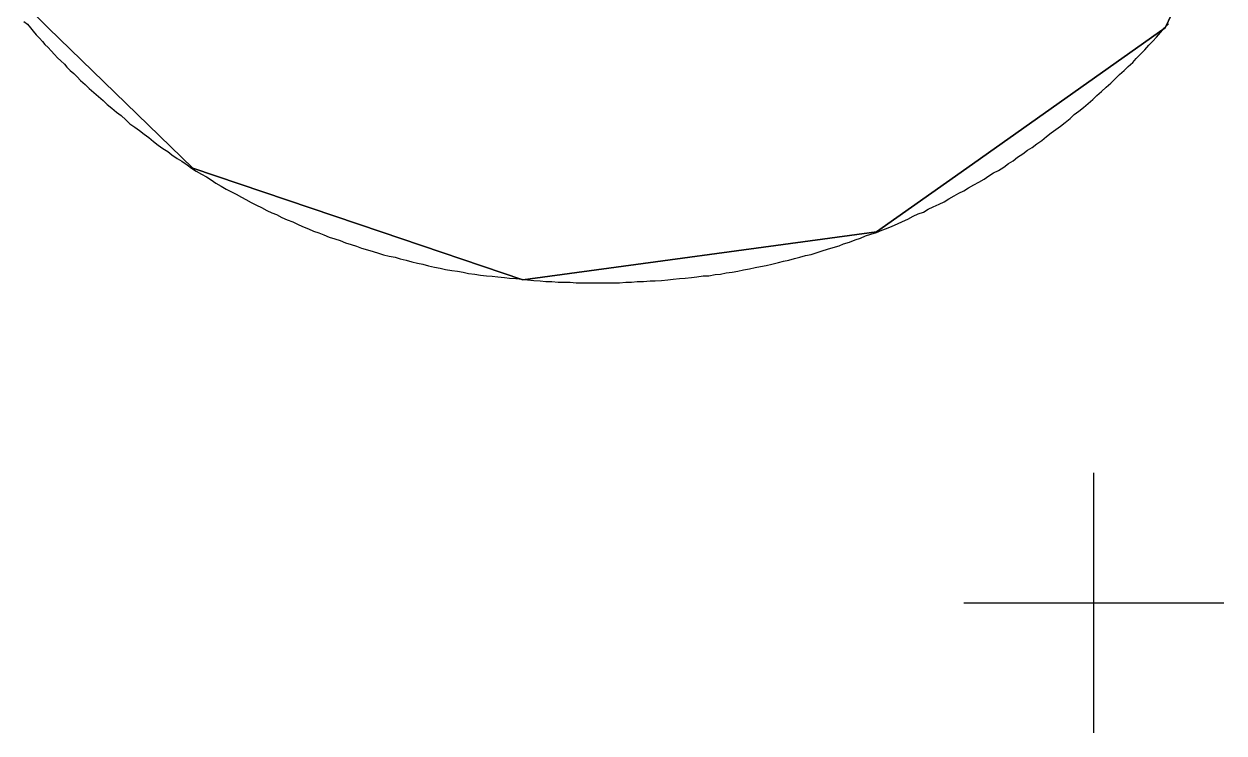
# Model space of a CAD drawing. Extents: x -69.4 to 29.6, y -21.9 to 37.7.
# Drawn here: x -52.532 to -50.456, y 21.918 to 23.145 of the extents above; entities that cross this region are included whole.
import ezdxf

# ---------------------------------------------------------------- set-up
doc = ezdxf.new("R2010")
doc.units = 0
doc.layers.add('gg1', color=1, linetype='CONTINUOUS')
doc.layers.add('gto', color=5, linetype='CONTINUOUS')

msp = doc.modelspace()

# ---------------------------------------------------------------- linework, layer by layer
at = {"layer": 'gg1', "color": 1}
for points in [[(-50.681101, 21.918044), (-50.681101, 22.368045)], [(-50.906102, 22.143044), (-50.456101, 22.143044)]]:
    msp.add_lwpolyline(points, dxfattribs=at)
at = {"layer": 'gto', "color": 5}
for points in [[(-52.532105, 23.149046), (-52.526105, 23.144046)], [(-50.547101, 23.161046), (-50.558101, 23.138046), (-50.901102, 22.895046), (-51.057102, 22.785046), (-51.669103, 22.702045), (-51.914104, 22.785046), (-52.240104, 22.895046), (-52.490105, 23.138046), (-52.513105, 23.161046)], [(-52.513105, 23.161046), (-52.490105, 23.138046)], [(-50.558101, 23.138046), (-50.547101, 23.161046)], [(-52.526105, 23.144046), (-52.521105, 23.138046)], [(-52.521105, 23.138046), (-52.516105, 23.132046)], [(-52.516105, 23.132046), (-52.511105, 23.126046)], [(-52.490105, 23.138046), (-52.240104, 22.895046)], [(-50.901102, 22.895046), (-50.558101, 23.138046)], [(-50.573101, 23.122046), (-50.566101, 23.130046)], [(-50.566101, 23.130046), (-50.559101, 23.138046)], [(-50.559101, 23.138046), (-50.552101, 23.145046)], [(-52.511105, 23.126046), (-52.505105, 23.120046)], [(-52.505105, 23.120046), (-52.500105, 23.114046)], [(-52.500105, 23.114046), (-52.496105, 23.109046)], [(-52.496105, 23.109046), (-52.490105, 23.104046)], [(-50.593101, 23.100046), (-50.586101, 23.108046)], [(-50.586101, 23.108046), (-50.579101, 23.115046)], [(-50.579101, 23.115046), (-50.573101, 23.122046)], [(-52.490105, 23.104046), (-52.485105, 23.098046)], [(-52.485105, 23.098046), (-52.479105, 23.092046)], [(-52.479105, 23.092046), (-52.474105, 23.086046)], [(-52.474105, 23.086046), (-52.468105, 23.081046)], [(-50.608101, 23.085046), (-50.600101, 23.093046)], [(-50.600101, 23.093046), (-50.593101, 23.100046)], [(-52.468105, 23.081046), (-52.462105, 23.075046)], [(-52.462105, 23.075046), (-52.458105, 23.070046)], [(-52.458105, 23.070046), (-52.452105, 23.064046)], [(-50.629101, 23.064046), (-50.622101, 23.071046)], [(-50.622101, 23.071046), (-50.614101, 23.078046)], [(-50.614101, 23.078046), (-50.608101, 23.085046)], [(-52.452105, 23.064046), (-52.446105, 23.059046)], [(-52.446105, 23.059046), (-52.440105, 23.053046)], [(-52.440105, 23.053046), (-52.434105, 23.047046)], [(-52.434105, 23.047046), (-52.426105, 23.040046)], [(-50.652101, 23.042046), (-50.645101, 23.049046)], [(-50.645101, 23.049046), (-50.637101, 23.057046)], [(-50.637101, 23.057046), (-50.629101, 23.064046)], [(-52.426105, 23.040046), (-52.419105, 23.033046)], [(-52.419105, 23.033046), (-52.411105, 23.026046)], [(-52.411105, 23.026046), (-52.403105, 23.019046)], [(-50.676101, 23.021046), (-50.668101, 23.028046)], [(-50.668101, 23.028046), (-50.660101, 23.035046)], [(-50.660101, 23.035046), (-50.652101, 23.042046)], [(-52.403105, 23.019046), (-52.395105, 23.012046)], [(-52.395105, 23.012046), (-52.388105, 23.005046)], [(-52.388105, 23.005046), (-52.380105, 22.999046)], [(-50.699101, 23.000046), (-50.691101, 23.007046)], [(-50.691101, 23.007046), (-50.683101, 23.014046)], [(-50.683101, 23.014046), (-50.676101, 23.021046)], [(-52.380105, 22.999046), (-52.372105, 22.992046)], [(-52.372105, 22.992046), (-52.364105, 22.986046)], [(-52.364105, 22.986046), (-52.356105, 22.979046)], [(-50.722101, 22.981046), (-50.715101, 22.988046)], [(-50.715101, 22.988046), (-50.707101, 22.994046)], [(-50.707101, 22.994046), (-50.699101, 23.000046)], [(-52.356105, 22.979046), (-52.349105, 22.972046)], [(-52.349105, 22.972046), (-52.340105, 22.966046)], [(-52.340105, 22.966046), (-52.332105, 22.960046)], [(-50.755102, 22.956046), (-50.747101, 22.962046)], [(-50.747101, 22.962046), (-50.739101, 22.968046)], [(-50.739101, 22.968046), (-50.731101, 22.974046)], [(-50.731101, 22.974046), (-50.722101, 22.981046)], [(-52.332105, 22.960046), (-52.324105, 22.954046)], [(-52.324105, 22.954046), (-52.316105, 22.948046)], [(-52.316105, 22.948046), (-52.308105, 22.941046)], [(-52.308105, 22.941046), (-52.300105, 22.935046)], [(-50.780102, 22.937046), (-50.771102, 22.943046)], [(-50.771102, 22.943046), (-50.763102, 22.950046)], [(-50.763102, 22.950046), (-50.755102, 22.956046)], [(-52.300105, 22.935046), (-52.292105, 22.929046)], [(-52.292105, 22.929046), (-52.283105, 22.924046)], [(-52.283105, 22.924046), (-52.276105, 22.918046)], [(-50.813102, 22.914046), (-50.804102, 22.920046)], [(-50.804102, 22.920046), (-50.796102, 22.926046)], [(-50.796102, 22.926046), (-50.788102, 22.931046)], [(-50.788102, 22.931046), (-50.780102, 22.937046)], [(-52.276105, 22.918046), (-52.267105, 22.912046)], [(-52.267105, 22.912046), (-52.259105, 22.907046)], [(-52.259105, 22.907046), (-52.250105, 22.901046)], [(-52.250105, 22.901046), (-52.242104, 22.895046)], [(-50.837102, 22.897046), (-50.829102, 22.903046)], [(-50.829102, 22.903046), (-50.821102, 22.908046)], [(-50.821102, 22.908046), (-50.813102, 22.914046)], [(-52.242104, 22.895046), (-52.234104, 22.890046)], [(-52.240104, 22.895046), (-51.914104, 22.785046), (-51.669103, 22.702045), (-51.057102, 22.785046)], [(-52.234104, 22.890046), (-52.225104, 22.885046)], [(-52.225104, 22.885046), (-52.216104, 22.880046)], [(-52.216104, 22.880046), (-52.208104, 22.875046)], [(-51.057102, 22.785046), (-50.901102, 22.895046)], [(-50.871102, 22.876046), (-50.863102, 22.882046)], [(-50.863102, 22.882046), (-50.855102, 22.887046)], [(-50.855102, 22.887046), (-50.846102, 22.891046)], [(-50.846102, 22.891046), (-50.837102, 22.897046)], [(-52.208104, 22.875046), (-52.200104, 22.869046)], [(-52.200104, 22.869046), (-52.191104, 22.864046)], [(-52.191104, 22.864046), (-52.182104, 22.859046)], [(-52.182104, 22.859046), (-52.173104, 22.854046)], [(-50.906102, 22.856046), (-50.898102, 22.861046)], [(-50.898102, 22.861046), (-50.889102, 22.866046)], [(-50.889102, 22.866046), (-50.880102, 22.871046)], [(-50.880102, 22.871046), (-50.871102, 22.876046)], [(-52.173104, 22.854046), (-52.165104, 22.850046)], [(-52.165104, 22.850046), (-52.156104, 22.845046)], [(-52.156104, 22.845046), (-52.148104, 22.841046)], [(-52.148104, 22.841046), (-52.139104, 22.836046)], [(-52.139104, 22.836046), (-52.130104, 22.831046)], [(-50.949102, 22.833046), (-50.940102, 22.837046)], [(-50.940102, 22.837046), (-50.932102, 22.842046)], [(-50.932102, 22.842046), (-50.923102, 22.847046)], [(-50.923102, 22.847046), (-50.915102, 22.852046)], [(-50.915102, 22.852046), (-50.906102, 22.856046)], [(-52.130104, 22.831046), (-52.121104, 22.827046)], [(-52.121104, 22.827046), (-52.112104, 22.822046)], [(-52.112104, 22.822046), (-52.103104, 22.818046)], [(-52.103104, 22.818046), (-52.095104, 22.815046)], [(-50.994102, 22.812046), (-50.985102, 22.816046)], [(-50.985102, 22.816046), (-50.976102, 22.819046)], [(-50.976102, 22.819046), (-50.968102, 22.824046)], [(-50.968102, 22.824046), (-50.959102, 22.828046)], [(-50.959102, 22.828046), (-50.949102, 22.833046)], [(-52.095104, 22.815046), (-52.086104, 22.810046)], [(-52.086104, 22.810046), (-52.077104, 22.806046)], [(-52.077104, 22.806046), (-52.067104, 22.802046)], [(-52.067104, 22.802046), (-52.059104, 22.798046)], [(-52.059104, 22.798046), (-52.050104, 22.794046)], [(-51.040102, 22.791046), (-51.030102, 22.795046)], [(-51.030102, 22.795046), (-51.021102, 22.799046)], [(-51.021102, 22.799046), (-51.012102, 22.803046)], [(-51.012102, 22.803046), (-51.003102, 22.807046)], [(-51.003102, 22.807046), (-50.994102, 22.812046)], [(-52.050104, 22.794046), (-52.040104, 22.790046)], [(-52.040104, 22.790046), (-52.031104, 22.786046)], [(-52.031104, 22.786046), (-52.022104, 22.783046)], [(-52.022104, 22.783046), (-52.013104, 22.780046)], [(-52.013104, 22.780046), (-52.004104, 22.776046)], [(-52.004104, 22.776046), (-51.994104, 22.773046)], [(-51.094102, 22.771046), (-51.085102, 22.774046)], [(-51.085102, 22.774046), (-51.076102, 22.778046)], [(-51.076102, 22.778046), (-51.067102, 22.781046)], [(-51.067102, 22.781046), (-51.057102, 22.784046)], [(-51.057102, 22.784046), (-51.048102, 22.788046)], [(-51.048102, 22.788046), (-51.040102, 22.791046)], [(-51.994104, 22.773046), (-51.985104, 22.770046)], [(-51.985104, 22.770046), (-51.976104, 22.766046)], [(-51.976104, 22.766046), (-51.966104, 22.763046)], [(-51.966104, 22.763046), (-51.957104, 22.760046)], [(-51.957104, 22.760046), (-51.948104, 22.757046)], [(-51.948104, 22.757046), (-51.938104, 22.754046)], [(-51.938104, 22.754046), (-51.928104, 22.751046)], [(-51.151102, 22.752046), (-51.142102, 22.755046)], [(-51.142102, 22.755046), (-51.132102, 22.758046)], [(-51.132102, 22.758046), (-51.122102, 22.761046)], [(-51.122102, 22.761046), (-51.114102, 22.764046)], [(-51.114102, 22.764046), (-51.104102, 22.767046)], [(-51.104102, 22.767046), (-51.094102, 22.771046)], [(-51.928104, 22.751046), (-51.919104, 22.748045)], [(-51.919104, 22.748045), (-51.910104, 22.745045)], [(-51.910104, 22.745045), (-51.900104, 22.743045)], [(-51.900104, 22.743045), (-51.890104, 22.741045)], [(-51.890104, 22.741045), (-51.881104, 22.738045)], [(-51.881104, 22.738045), (-51.871104, 22.736045)], [(-51.871104, 22.736045), (-51.861104, 22.733045)], [(-51.861104, 22.733045), (-51.851104, 22.731045)], [(-51.227102, 22.732045), (-51.218102, 22.734045)], [(-51.218102, 22.734045), (-51.209102, 22.736045)], [(-51.209102, 22.736045), (-51.199102, 22.739045)], [(-51.199102, 22.739045), (-51.190102, 22.741045)], [(-51.190102, 22.741045), (-51.180102, 22.744045)], [(-51.180102, 22.744045), (-51.170102, 22.746045)], [(-51.170102, 22.746045), (-51.160102, 22.749045)], [(-51.160102, 22.749045), (-51.151102, 22.752046)], [(-51.851104, 22.731045), (-51.842104, 22.729045)], [(-51.842104, 22.729045), (-51.832104, 22.726045)], [(-51.832104, 22.726045), (-51.822104, 22.724045)], [(-51.822104, 22.724045), (-51.812104, 22.722045)], [(-51.812104, 22.722045), (-51.803104, 22.720045)], [(-51.803104, 22.720045), (-51.792104, 22.718045)], [(-51.792104, 22.718045), (-51.782104, 22.717045)], [(-51.782104, 22.717045), (-51.772104, 22.715045)], [(-51.772104, 22.715045), (-51.763104, 22.713045)], [(-51.763104, 22.713045), (-51.752104, 22.712045)], [(-51.752104, 22.712045), (-51.742103, 22.710045)], [(-51.336103, 22.711045), (-51.327103, 22.712045)], [(-51.327103, 22.712045), (-51.317103, 22.714045)], [(-51.317103, 22.714045), (-51.307103, 22.715045)], [(-51.307103, 22.715045), (-51.297103, 22.717045)], [(-51.297103, 22.717045), (-51.287103, 22.719045)], [(-51.287103, 22.719045), (-51.277103, 22.721045)], [(-51.277103, 22.721045), (-51.267103, 22.723045)], [(-51.267103, 22.723045), (-51.258103, 22.725045)], [(-51.258103, 22.725045), (-51.248102, 22.727045)], [(-51.248102, 22.727045), (-51.238102, 22.729045)], [(-51.238102, 22.729045), (-51.227102, 22.732045)], [(-51.742103, 22.710045), (-51.732103, 22.709045)], [(-51.732103, 22.709045), (-51.722103, 22.708045)], [(-51.722103, 22.708045), (-51.712103, 22.707045)], [(-51.712103, 22.707045), (-51.701103, 22.706045)], [(-51.701103, 22.706045), (-51.692103, 22.705045)], [(-51.692103, 22.705045), (-51.681103, 22.704045)], [(-51.681103, 22.704045), (-51.670103, 22.703045)], [(-51.670103, 22.703045), (-51.661103, 22.702045)], [(-51.661103, 22.702045), (-51.650103, 22.701045)], [(-51.650103, 22.701045), (-51.639103, 22.700045)], [(-51.639103, 22.700045), (-51.629103, 22.699045)], [(-51.629103, 22.699045), (-51.619103, 22.699045)], [(-51.619103, 22.699045), (-51.608103, 22.698045)], [(-51.608103, 22.698045), (-51.597103, 22.698045)], [(-51.597103, 22.698045), (-51.587103, 22.698045)], [(-51.587103, 22.698045), (-51.577103, 22.697045)], [(-51.577103, 22.697045), (-51.566103, 22.697045)], [(-51.566103, 22.697045), (-51.555103, 22.697045)], [(-51.555103, 22.697045), (-51.545103, 22.697045)], [(-51.545103, 22.697045), (-51.534103, 22.697045)], [(-51.534103, 22.697045), (-51.523103, 22.697045)], [(-51.523103, 22.697045), (-51.513103, 22.697045)], [(-51.513103, 22.697045), (-51.502103, 22.697045)], [(-51.502103, 22.697045), (-51.491103, 22.698045)], [(-51.491103, 22.698045), (-51.481103, 22.698045)], [(-51.481103, 22.698045), (-51.471103, 22.699045)], [(-51.471103, 22.699045), (-51.460103, 22.699045)], [(-51.460103, 22.699045), (-51.449103, 22.700045)], [(-51.449103, 22.700045), (-51.440103, 22.700045)], [(-51.440103, 22.700045), (-51.429103, 22.701045)], [(-51.429103, 22.701045), (-51.418103, 22.702045)], [(-51.418103, 22.702045), (-51.409103, 22.703045)], [(-51.409103, 22.703045), (-51.398103, 22.704045)], [(-51.398103, 22.704045), (-51.388103, 22.705045)], [(-51.388103, 22.705045), (-51.377103, 22.706045)], [(-51.377103, 22.706045), (-51.368103, 22.707045)], [(-51.368103, 22.707045), (-51.357103, 22.709045)], [(-51.357103, 22.709045), (-51.347103, 22.709045)], [(-51.347103, 22.709045), (-51.336103, 22.711045)]]:
    msp.add_lwpolyline(points, dxfattribs=at)

doc.saveas('drawing.dxf')
